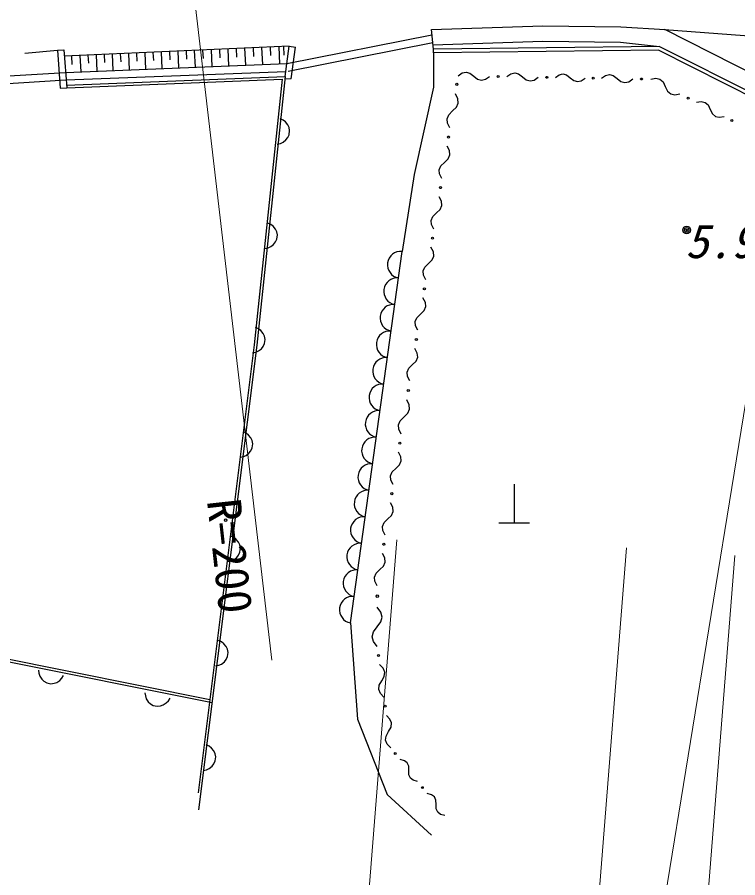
# Model space of a CAD drawing. Units: millimetres, scale not verified. Extents: x 40000 to 680000, y 20000 to 380000.
# Drawn here: x 356348 to 384495, y 265944 to 299546 of the extents above; entities that cross this region are included whole.
import ezdxf
from ezdxf.enums import TextEntityAlignment as Align

# ---------------------------------------------------------------- set-up
doc = ezdxf.new("R2010")
doc.units = ezdxf.units.MM
doc.header["$LTSCALE"] = 1000
doc.layers.add('M-BGD', color=7, linetype='Continuous', lineweight=25)
doc.layers.add('M-STR-HTXT', color=7, linetype='Continuous', lineweight=13)
doc.styles.add('ＭＳ ゴシック', font='')
doc.styles.get('ＭＳ ゴシック').set_extended_font_data('MS Gothic')

msp = doc.modelspace()

# ---------------------------------------------------------------- linework, layer by layer
at = {"layer": 'M-BGD'}
for p, q in [((372530, 299062), (376875, 299212)), ((372603, 298302), (372530, 299062)), ((376875, 299212), (379932, 299174)), ((379932, 299174), (381656, 299062)), ((381627, 299068), (385835, 298749)), ((381635, 299073), (400924, 289272)), ((366880, 297734), (372550, 298853)), ((366967, 298411), (358188, 298018)), ((366228, 298378), (366243, 298045)), ((366561, 298393), (366591, 297722)), ((366753, 298401), (366768, 298066)), ((366815, 297226), (366967, 298411)), ((366938, 297439), (372579, 298553)), ((366967, 298411), (367215, 298377)), ((372588, 298464), (376881, 298612)), ((381440, 298403), (372603, 298302)), ((376881, 298612), (379909, 298574)), ((379909, 298574), (381440, 298403)), ((381440, 298403), (400525, 288821)), ((356643, 298139), (357919, 298256)), ((357919, 298256), (358169, 298275)), ((357919, 298256), (358032, 296769)), ((358169, 298275), (358281, 296788)), ((358800, 298045), (358828, 297417)), ((359113, 298059), (359128, 297745)), ((359427, 298073), (359456, 297441)), ((359743, 298087), (359757, 297772)), ((360059, 298102), (360087, 297466)), ((360376, 298116), (360390, 297798)), ((360693, 298130), (360722, 297491)), ((361012, 298144), (361026, 297825)), ((361331, 298158), (361360, 297516)), ((361652, 298173), (361666, 297852)), ((361973, 298187), (362002, 297542)), ((362295, 298202), (362310, 297879)), ((362618, 298216), (362647, 297567)), ((362942, 298231), (362956, 297906)), ((363266, 298245), (363295, 297593)), ((363592, 298260), (363607, 297934)), ((363918, 298274), (363947, 297618)), ((364246, 298289), (364260, 297961)), ((364573, 298304), (364603, 297644)), ((364903, 298318), (364918, 297989)), ((365232, 298333), (365262, 297670)), ((365564, 298348), (365579, 298017)), ((365895, 298363), (365925, 297696)), ((367048, 297133), (367215, 298377)), ((372605, 298152), (372603, 298302)), ((381405, 298253), (372605, 298152)), ((372605, 298152), (372606, 296818)), ((381405, 298253), (400453, 288689)), ((358235, 297393), (366880, 297734)), ((358471, 298030), (358486, 297696)), ((352250, 297036), (358235, 297393)), ((358258, 297094), (366842, 297432)), ((373575, 297259), (373729, 297370)), ((373729, 297370), (373882, 297405)), ((373882, 297405), (374033, 297365)), ((375629, 297337), (375782, 297372)), ((375782, 297372), (375933, 297331)), ((352268, 296737), (358253, 297094)), ((358274, 296888), (366815, 297226)), ((358281, 296788), (366704, 297122)), ((366704, 297122), (365603, 286752)), ((366815, 297226), (365702, 286741)), ((367048, 297133), (366804, 297125)), ((374033, 297365), (374183, 297248)), ((374183, 297248), (374333, 297131)), ((374333, 297131), (374485, 297091)), ((374485, 297091), (374637, 297126)), ((374637, 297126), (374791, 297237)), ((375475, 297225), (375629, 297337)), ((375933, 297331), (376083, 297215)), ((376083, 297215), (376233, 297098)), ((376233, 297098), (376384, 297057)), ((376384, 297057), (376537, 297093)), ((376537, 297093), (376691, 297204)), ((377375, 297192), (377521, 297297)), ((377521, 297297), (377665, 297331)), ((377665, 297331), (377809, 297292)), ((377809, 297292), (377951, 297182)), ((377951, 297182), (378093, 297071)), ((378093, 297071), (378236, 297033)), ((378236, 297033), (378381, 297066)), ((378381, 297066), (378527, 297172)), ((379174, 297160), (379328, 297272)), ((379328, 297272), (379481, 297307)), ((379481, 297307), (379632, 297266)), ((379632, 297266), (379782, 297150)), ((379782, 297150), (379932, 297033)), ((380236, 297028), (380390, 297139)), ((381092, 297127), (381289, 297161)), ((381289, 297161), (381449, 297125)), ((381449, 297125), (381574, 297017)), ((358032, 296769), (358281, 296788)), ((372606, 296818), (371859, 293403)), ((379932, 297033), (380084, 296992)), ((380084, 296992), (380236, 297028)), ((381574, 297017), (381663, 296837)), ((381663, 296837), (381751, 296658)), ((373561, 296364), (373463, 296550)), ((373576, 296192), (373561, 296364)), ((381751, 296658), (381876, 296550)), ((381876, 296550), (382036, 296513)), ((382036, 296513), (382233, 296548)), ((373357, 295886), (373508, 296032)), ((373508, 296032), (373576, 296192)), ((382876, 296222), (383063, 296255)), ((383063, 296255), (383215, 296221)), ((383215, 296221), (383334, 296118)), ((383334, 296118), (383418, 295948)), ((373139, 295581), (373206, 295740)), ((373206, 295740), (373357, 295886)), ((383418, 295948), (383502, 295777)), ((383502, 295777), (383620, 295675)), ((366737, 295530), (366622, 295584)), ((366829, 295459), (366737, 295530)), ((366917, 295348), (366829, 295459)), ((373154, 295408), (373139, 295581)), ((373252, 295222), (373154, 295408)), ((383620, 295675), (383773, 295640)), ((383773, 295640), (383960, 295673)), ((366965, 295242), (366917, 295348)), ((366990, 295118), (366965, 295242)), ((366971, 294959), (366990, 295118)), ((366735, 294665), (366846, 294752)), ((366846, 294752), (366918, 294844)), ((366918, 294844), (366971, 294959)), ((366505, 294591), (366629, 294617)), ((366629, 294617), (366735, 294665)), ((373232, 294335), (373139, 294511)), ((373038, 293879), (373182, 294018)), ((373182, 294018), (373246, 294170)), ((373246, 294170), (373232, 294335)), ((372830, 293588), (372895, 293740)), ((372895, 293740), (373038, 293879)), ((371859, 293403), (371383, 290401)), ((372844, 293424), (372830, 293588)), ((372938, 293247), (372844, 293424)), ((372918, 292359), (372825, 292536)), ((372933, 292195), (372918, 292359)), ((372724, 291904), (372868, 292043)), ((372868, 292043), (372933, 292195)), ((372516, 291613), (372581, 291765)), ((372581, 291765), (372724, 291904)), ((366256, 291455), (366141, 291509)), ((366348, 291384), (366256, 291455)), ((366435, 291273), (366348, 291384)), ((372530, 291449), (372516, 291613)), ((372624, 291272), (372530, 291449)), ((366483, 291166), (366435, 291273)), ((366509, 291042), (366483, 291166)), ((366490, 290884), (366509, 291042)), ((366254, 290589), (366365, 290677)), ((366365, 290677), (366436, 290769)), ((366436, 290769), (366490, 290884)), ((366024, 290516), (366148, 290541)), ((366148, 290541), (366254, 290589)), ((369364, 275895), (371383, 290401)), ((372604, 290384), (372511, 290561)), ((372619, 290220), (372604, 290384)), ((372410, 289929), (372554, 290068)), ((372554, 290068), (372619, 290220)), ((372202, 289638), (372267, 289790)), ((372267, 289790), (372410, 289929)), ((372216, 289474), (372202, 289638)), ((372310, 289297), (372216, 289474)), ((372290, 288409), (372197, 288586)), ((372305, 288245), (372290, 288409)), ((372096, 287954), (372240, 288093)), ((372240, 288093), (372305, 288245)), ((371888, 287663), (371953, 287814)), ((371903, 287498), (371888, 287663)), ((371953, 287814), (372096, 287954)), ((365774, 287380), (365660, 287434)), ((365866, 287308), (365774, 287380)), ((365954, 287197), (365866, 287308)), ((371996, 287322), (371903, 287498)), ((366002, 287091), (365954, 287197)), ((366028, 286967), (366002, 287091)), ((366009, 286808), (366028, 286967)), ((365603, 286753), (363418, 269265)), ((365702, 286741), (363435, 268598)), ((365884, 286601), (365955, 286694)), ((365955, 286694), (366009, 286808)), ((365542, 286440), (365666, 286466)), ((365666, 286466), (365773, 286514)), ((365773, 286514), (365884, 286601)), ((371976, 286434), (371883, 286611)), ((371991, 286269), (371976, 286434)), ((371639, 285839), (371782, 285978)), ((371782, 285978), (371926, 286118)), ((371926, 286118), (371991, 286269)), ((371574, 285688), (371639, 285839)), ((371589, 285523), (371574, 285688)), ((371682, 285346), (371589, 285523)), ((371661, 284414), (371563, 284600)), ((371677, 284242), (371661, 284414)), ((371307, 283790), (371458, 283936)), ((371458, 283936), (371609, 284082)), ((371609, 284082), (371677, 284242)), ((371239, 283631), (371307, 283790)), ((371254, 283458), (371239, 283631)), ((365293, 283304), (365178, 283358)), ((365385, 283233), (365293, 283304)), ((371352, 283272), (371254, 283458)), ((365473, 283122), (365385, 283233)), ((365521, 283016), (365473, 283122)), ((365546, 282892), (365521, 283016)), ((365402, 282526), (365474, 282618)), ((365474, 282618), (365527, 282733)), ((365527, 282733), (365546, 282892)), ((365061, 282365), (365185, 282391)), ((365185, 282391), (365291, 282439)), ((365291, 282439), (365402, 282526)), ((371333, 282385), (371239, 282561)), ((371347, 282220), (371333, 282385)), ((370995, 281790), (371139, 281929)), ((371139, 281929), (371283, 282068)), ((371283, 282068), (371347, 282220)), ((370931, 281638), (370995, 281790)), ((370945, 281474), (370931, 281638)), ((371038, 281297), (370945, 281474)), ((375759, 281308), (375759, 279808)), ((371019, 280409), (370925, 280586)), ((370969, 280093), (371033, 280245)), ((371033, 280245), (371019, 280409)), ((370681, 279815), (370825, 279954)), ((370825, 279954), (370969, 280093)), ((370617, 279663), (370681, 279815)), ((370631, 279499), (370617, 279663)), ((375159, 279808), (376359, 279808)), ((364812, 279229), (364697, 279283)), ((364904, 279158), (364812, 279229)), ((370724, 279322), (370631, 279499)), ((364991, 279047), (364904, 279158)), ((365039, 278940), (364991, 279047)), ((365065, 278816), (365039, 278940)), ((364992, 278543), (365046, 278658)), ((365046, 278658), (365065, 278816)), ((370705, 278434), (370611, 278611)), ((364580, 278290), (364704, 278315)), ((364704, 278315), (364810, 278363)), ((364810, 278363), (364921, 278451)), ((364921, 278451), (364992, 278543)), ((370655, 278118), (370719, 278270)), ((370719, 278270), (370705, 278434)), ((370367, 277840), (370511, 277979)), ((370511, 277979), (370655, 278118)), ((370303, 277688), (370367, 277840)), ((370317, 277524), (370303, 277688)), ((370411, 277347), (370317, 277524)), ((370555, 276317), (370411, 276509)), ((370603, 276125), (370555, 276317)), ((369364, 275895), (369634, 272141)), ((370411, 275741), (370555, 275933)), ((370555, 275933), (370603, 276125)), ((370219, 275357), (370267, 275549)), ((370267, 275549), (370411, 275741)), ((363957, 272771), (351143, 275351)), ((363871, 272891), (351163, 275449)), ((364330, 275154), (364216, 275207)), ((370267, 275165), (370219, 275357)), ((364422, 275082), (364330, 275154)), ((364510, 274971), (364422, 275082)), ((364558, 274865), (364510, 274971)), ((364584, 274741), (364558, 274865)), ((370411, 274973), (370267, 275165)), ((364511, 274468), (364565, 274582)), ((364565, 274582), (364584, 274741)), ((364098, 274214), (364222, 274240)), ((364222, 274240), (364329, 274288)), ((364329, 274288), (364440, 274375)), ((364440, 274375), (364511, 274468)), ((370645, 274126), (370505, 274268)), ((357180, 274054), (357194, 273928)), ((357194, 273928), (357232, 273818)), ((370705, 273972), (370645, 274126)), ((370687, 273809), (370705, 273972)), ((357232, 273818), (357309, 273699)), ((357309, 273699), (357394, 273620)), ((357394, 273620), (357503, 273556)), ((357503, 273556), (357660, 273522)), ((357660, 273522), (357786, 273537)), ((357786, 273537), (357896, 273575)), ((357896, 273575), (358014, 273652)), ((358014, 273652), (358094, 273737)), ((358094, 273737), (358158, 273846)), ((370491, 273460), (370589, 273634)), ((370589, 273634), (370687, 273809)), ((370473, 273296), (370491, 273460)), ((370534, 273142), (370473, 273296)), ((361339, 273171), (361353, 273046)), ((361353, 273046), (361391, 272935)), ((361391, 272935), (361468, 272817)), ((362173, 272769), (362253, 272855)), ((362253, 272855), (362317, 272964)), ((370674, 273000), (370534, 273142)), ((361468, 272817), (361553, 272737)), ((361553, 272737), (361662, 272673)), ((361662, 272673), (361819, 272640)), ((361819, 272640), (361945, 272654)), ((361945, 272654), (362055, 272692)), ((362055, 272692), (362173, 272769)), ((370909, 272143), (370769, 272286)), ((369634, 272141), (370800, 269202)), ((370970, 271990), (370909, 272143)), ((370951, 271826), (370970, 271990)), ((370756, 271477), (370853, 271652)), ((370853, 271652), (370951, 271826)), ((370737, 271313), (370756, 271477)), ((370798, 271160), (370737, 271313)), ((363849, 271078), (363734, 271132)), ((363941, 271007), (363849, 271078)), ((364029, 270896), (363941, 271007)), ((364077, 270790), (364029, 270896)), ((370938, 271017), (370798, 271160)), ((364030, 270392), (364083, 270507)), ((364102, 270666), (364077, 270790)), ((364083, 270507), (364102, 270666)), ((371471, 270515), (371306, 270557)), ((371582, 270430), (371471, 270515)), ((363617, 270139), (363741, 270165)), ((363741, 270165), (363847, 270213)), ((363847, 270213), (363958, 270300)), ((363958, 270300), (364030, 270392)), ((371641, 270302), (371582, 270430)), ((371646, 270132), (371641, 270302)), ((371651, 269962), (371646, 270132)), ((371710, 269835), (371651, 269962)), ((371821, 269750), (371710, 269835)), ((371986, 269707), (371821, 269750)), ((370800, 269202), (372529, 267604)), ((372533, 269187), (372368, 269230)), ((372644, 269102), (372533, 269187)), ((372703, 268975), (372644, 269102)), ((372708, 268805), (372703, 268975)), ((372713, 268635), (372708, 268805)), ((372772, 268507), (372713, 268635)), ((372883, 268422), (372772, 268507)), ((373048, 268380), (372883, 268422))]:
    msp.add_line(p, q, dxfattribs=at)
for centre, radius in [((375133, 297231), 38), ((377033, 297198), 38), ((378851, 297166), 36), ((380732, 297133), 38), ((373522, 296923), 42), ((382554, 296385), 40), ((384265, 295518), 38), ((373195, 294867), 40), ((372881, 292892), 40), ((382497, 291241), 150), ((382497, 291241), 90), ((382497, 291241), 30), ((372567, 290916), 40), ((372253, 288941), 40), ((371939, 286966), 40), ((371623, 284973), 42), ((371296, 282917), 40), ((370982, 280942), 40), ((364489, 279907), 50), ((370668, 278966), 40), ((370411, 276941), 48), ((370457, 274625), 40), ((370721, 272643), 40), ((371115, 270796), 34), ((372177, 269468), 34)]:
    msp.add_circle(centre, radius, dxfattribs=at)
for centre in [(371335, 289880), (371190, 288844), (371046, 287807), (370902, 286771), (370758, 285735), (370614, 284699), (370469, 283663), (370325, 282627), (370181, 281591), (370037, 280554), (369892, 279518), (369748, 278482), (369604, 277446), (369460, 276410)]:
    msp.add_arc(centre, 524, 84.6573, 259.4913, dxfattribs=at)
at = {"layer": 'M-STR-HTXT'}
for p, q in [((362939, 303154), (366296, 274439)), ((387003, 298078), (379626, 252695)), ((369146, 253545), (371175, 279135)), ((378116, 253136), (380153, 278827)), ((382678, 257104), (384376, 278523))]:
    msp.add_line(p, q, dxfattribs=at)

# ---------------------------------------------------------------- texts
at = {"layer": 'M-BGD', "style": 'ＭＳ ゴシック', "oblique": 15}
msp.add_text('5.9', height=1320, dxfattribs=at).set_placement((382452, 289742), align=Align.BOTTOM_LEFT)
at = {"layer": 'M-STR-HTXT', "style": 'ＭＳ ゴシック'}
msp.add_text('R=200', height=1320, rotation=276.3, dxfattribs=at).set_placement((363366, 280628), align=Align.BOTTOM_LEFT)

doc.saveas('drawing.dxf')
